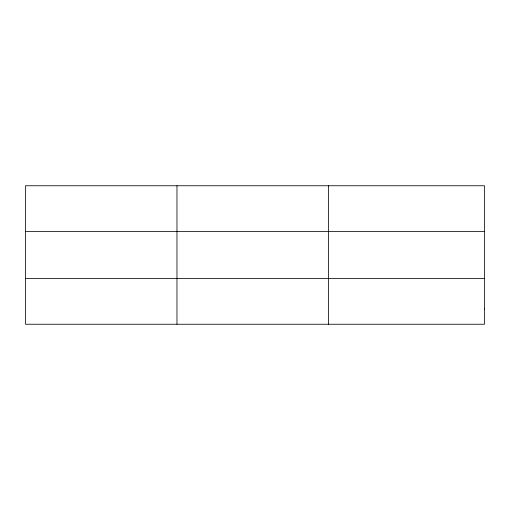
<?xml version="1.0" encoding="UTF-8"?>
<svg xmlns="http://www.w3.org/2000/svg" width="510" height="510" viewBox="0 0 510 510"><rect width="100%" height="100%" fill="white"/><g stroke="black" fill="none" stroke-linecap="round" stroke-linejoin="round"><path stroke-width="0.76" d="M176.97 324.245L176.97 185.755M328.44 324.245L328.44 185.755M25.5 231.457L484.5 231.457M25.5 278.543L484.5 278.543M484.5 309.009L484.5 324.245L25.5 324.245L25.5 185.755L484.5 185.755L484.5 309.009"/></g></svg>
